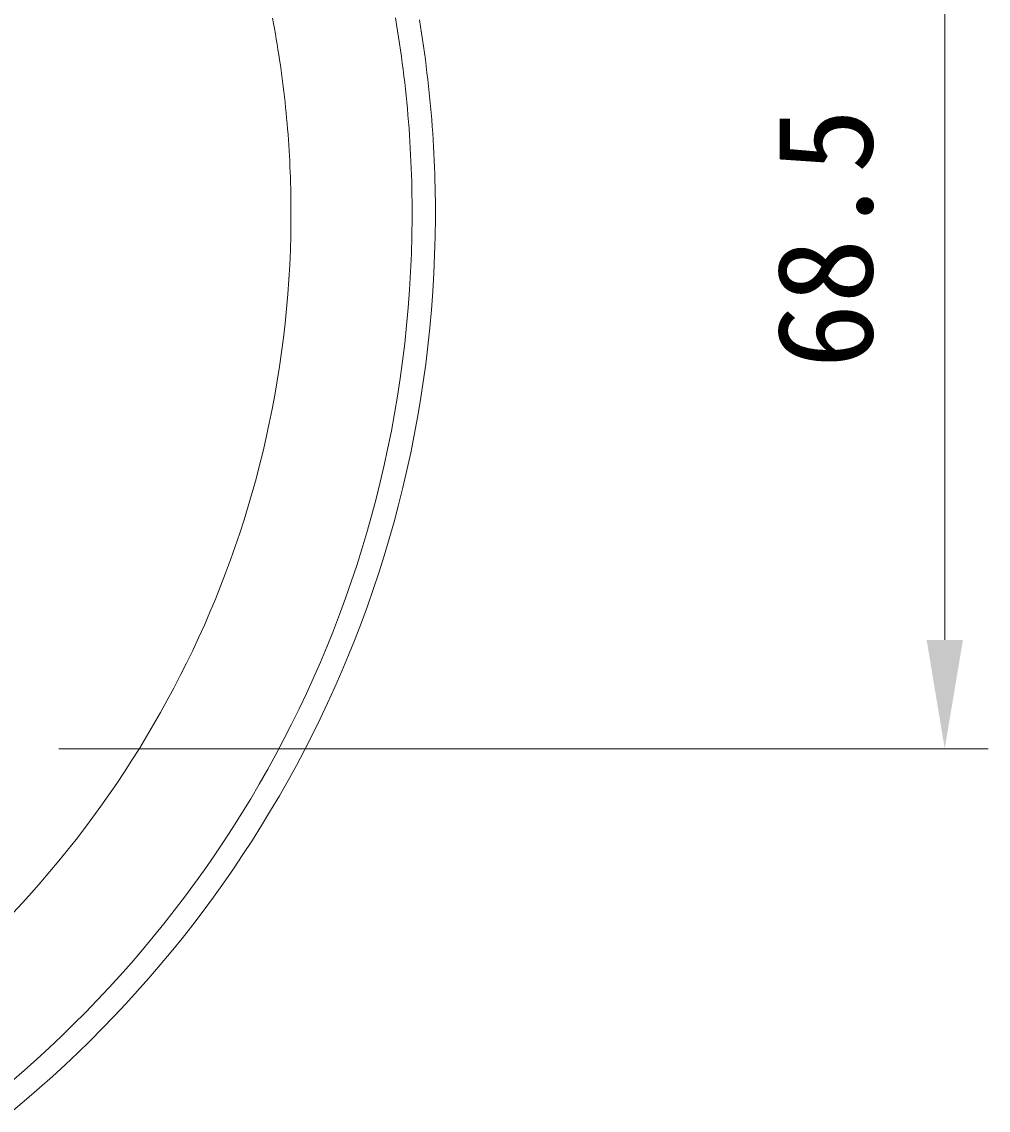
# Model space of a CAD drawing. Units: millimetres on the paper. Extents: x -142 to 142, y -95 to 95.
# Drawn here: x 1.08 to 23.29, y 23.1 to 48.11 of the extents above; entities that cross this region are included whole.
import ezdxf
from ezdxf.enums import TextEntityAlignment as Align

# ---------------------------------------------------------------- set-up
doc = ezdxf.new("R2010")
doc.units = ezdxf.units.MM
doc.layers.add('0-4_AM_5', color=3, linetype='Continuous', lineweight=18)
doc.layers.add('0-7__レイヤー_', color=7, linetype='Continuous', lineweight=18)
doc.styles.add('ＭＳ ゴシック', font='')
doc.styles.get('ＭＳ ゴシック').set_extended_font_data('MS Gothic')

msp = doc.modelspace()

# ---------------------------------------------------------------- linework, layer by layer
at = {"layer": '0-4_AM_5'}
for p, q in [((22.293, 53.513), (22.293, 33.902)), ((1.928, 31.402), (23.293, 31.402))]:
    msp.add_line(p, q, dxfattribs=at)
at = {"layer": '0-4_AM_5', "color": 7}
msp.add_solid([(21.877, 33.902), (22.71, 33.902), (22.293, 31.402)], dxfattribs=at)
at = {"layer": '0-7__レイヤー_'}
for points in [[(6.839, 48.188), (6.862, 48.068), (6.884, 47.949), (6.906, 47.829)], [(10.05, 43.823), (10.049, 43.977), (10.047, 44.131), (10.044, 44.284), (10.04, 44.438), (10.035, 44.591), (10.03, 44.744), (10.023, 44.896), (10.016, 45.049), (10.008, 45.201), (9.999, 45.353), (9.989, 45.505), (9.979, 45.656), (9.967, 45.807), (9.955, 45.958), (9.941, 46.109), (9.927, 46.26), (9.912, 46.41), (9.896, 46.56), (9.88, 46.71), (9.862, 46.859), (9.844, 47.008), (9.825, 47.157), (9.805, 47.306), (9.784, 47.455), (9.762, 47.603), (9.74, 47.751), (9.717, 47.898), (9.693, 48.046), (9.668, 48.193)], [(10.585, 43.826), (10.584, 43.984), (10.582, 44.141), (10.579, 44.298), (10.575, 44.455), (10.57, 44.612), (10.564, 44.768), (10.558, 44.925), (10.55, 45.081), (10.542, 45.236), (10.533, 45.392), (10.523, 45.547), (10.512, 45.702), (10.5, 45.857), (10.487, 46.012), (10.474, 46.166), (10.459, 46.32), (10.444, 46.474), (10.428, 46.628), (10.41, 46.781), (10.392, 46.934), (10.374, 47.087), (10.354, 47.239), (10.333, 47.392), (10.312, 47.544), (10.29, 47.695), (10.267, 47.847), (10.243, 47.998), (10.218, 48.149)], [(6.906, 47.829), (6.926, 47.709), (6.947, 47.589), (6.966, 47.469), (6.986, 47.349), (7.004, 47.228), (7.022, 47.107), (7.039, 46.986), (7.056, 46.865), (7.072, 46.743), (7.087, 46.622), (7.102, 46.5), (7.116, 46.378), (7.13, 46.256), (7.143, 46.133), (7.155, 46.011), (7.166, 45.888), (7.177, 45.765), (7.188, 45.642), (7.198, 45.518), (7.207, 45.395), (7.215, 45.271), (7.223, 45.147), (7.23, 45.023), (7.237, 44.899), (7.242, 44.775), (7.248, 44.65), (7.252, 44.525), (7.256, 44.4), (7.26, 44.275), (7.262, 44.15), (7.264, 44.025), (7.265, 43.899), (7.266, 43.774), (7.266, 43.54), (7.261, 43.198), (7.251, 42.858), (7.236, 42.519), (7.217, 42.181), (7.193, 41.844)], [(5.715, 29.265), (5.928, 29.591), (6.136, 29.921), (6.339, 30.254), (6.537, 30.591), (6.73, 30.93), (6.918, 31.273), (7.102, 31.619), (7.28, 31.967), (7.453, 32.319), (7.621, 32.674), (7.784, 33.031), (7.942, 33.392), (8.094, 33.755), (8.241, 34.121), (8.383, 34.49), (8.519, 34.861), (8.65, 35.235), (8.776, 35.611), (8.895, 35.99), (9.01, 36.372), (9.118, 36.756), (9.221, 37.142), (9.318, 37.53), (9.409, 37.921), (9.494, 38.314), (9.574, 38.709), (9.647, 39.107), (9.715, 39.506), (9.776, 39.907), (9.832, 40.311), (9.881, 40.716), (9.924, 41.123), (9.961, 41.532), (9.991, 41.943), (10.016, 42.356), (10.033, 42.77), (10.045, 43.186), (10.05, 43.603), (10.05, 43.823)], [(6.162, 28.97), (6.379, 29.303), (6.591, 29.64), (6.798, 29.98), (7, 30.323), (7.198, 30.669), (7.39, 31.019), (7.577, 31.372), (7.759, 31.728), (7.935, 32.087), (8.107, 32.448), (8.273, 32.813), (8.434, 33.181), (8.59, 33.552), (8.74, 33.925), (8.884, 34.301), (9.023, 34.68), (9.157, 35.062), (9.285, 35.446), (9.407, 35.833), (9.523, 36.222), (9.634, 36.614), (9.739, 37.008), (9.838, 37.404), (9.931, 37.803), (10.018, 38.204), (10.099, 38.607), (10.174, 39.013), (10.243, 39.42), (10.306, 39.83), (10.363, 40.241), (10.413, 40.655), (10.457, 41.07), (10.494, 41.488), (10.525, 41.907), (10.55, 42.328), (10.568, 42.751), (10.58, 43.175), (10.585, 43.601), (10.585, 43.826)], [(7.193, 41.844), (7.164, 41.509), (7.131, 41.175), (7.092, 40.843), (7.05, 40.512), (7.002, 40.182), (6.95, 39.854), (6.894, 39.528), (6.833, 39.203), (6.767, 38.879), (6.698, 38.557), (6.623, 38.237), (6.545, 37.919), (6.462, 37.602), (6.375, 37.287), (6.283, 36.974), (6.188, 36.663), (6.088, 36.354), (5.984, 36.046), (5.875, 35.74), (5.763, 35.437), (5.647, 35.135), (5.527, 34.835), (5.402, 34.538), (5.274, 34.242), (5.142, 33.949), (5.006, 33.658), (4.866, 33.369), (4.722, 33.082), (4.574, 32.797), (4.423, 32.515), (4.268, 32.235), (4.109, 31.958), (3.947, 31.682), (3.781, 31.41), (3.611, 31.139), (3.438, 30.872), (3.261, 30.606), (3.081, 30.344), (2.897, 30.083)], [(2.897, 30.083), (2.71, 29.826), (2.52, 29.571), (2.326, 29.319), (2.129, 29.069), (1.928, 28.823), (1.724, 28.579), (1.517, 28.338), (1.307, 28.099), (1.094, 27.864), (0.877, 27.632)], [(0.841, 23.758), (1.135, 24.012), (1.424, 24.271), (1.71, 24.533), (1.992, 24.8), (2.27, 25.071), (2.544, 25.345), (2.813, 25.624), (3.079, 25.907), (3.34, 26.194), (3.598, 26.484), (3.851, 26.779), (4.099, 27.077), (4.344, 27.379), (4.584, 27.684), (4.819, 27.993), (5.05, 28.306), (5.276, 28.622), (5.498, 28.942), (5.715, 29.265)], [(0.885, 23.096), (1.189, 23.351), (1.488, 23.611), (1.784, 23.874), (2.075, 24.142), (2.363, 24.414), (2.646, 24.69), (2.926, 24.971), (3.201, 25.255), (3.472, 25.544), (3.739, 25.836), (4.001, 26.133), (4.259, 26.433), (4.513, 26.737), (4.762, 27.045), (5.007, 27.357), (5.247, 27.673), (5.483, 27.992), (5.714, 28.314), (5.941, 28.64), (6.162, 28.97)]]:
    msp.add_lwpolyline(points, dxfattribs=at)

# ---------------------------------------------------------------- texts
at = {"layer": '0-4_AM_5', "color": 7, "style": 'ＭＳ ゴシック'}
msp.add_text('68.5', height=2.199, rotation=90, dxfattribs=at).set_placement((21.293, 40.135), align=Align.BOTTOM_LEFT)

doc.saveas('drawing.dxf')
